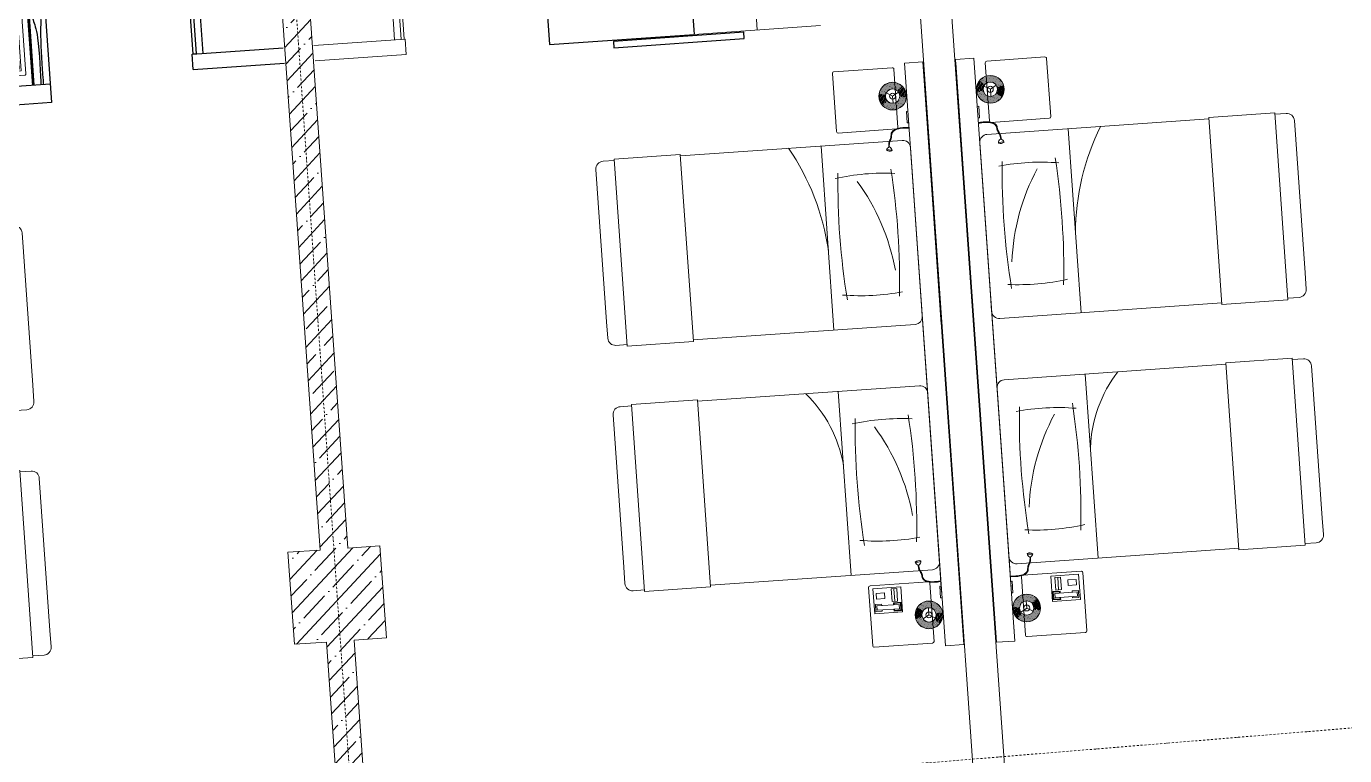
# Model space of a CAD drawing. Header units: millimetres. Extents: x -798 to 124478, y -405 to 121556.
# Drawn here: x 61324 to 69898, y 14113 to 18856 of the extents above; entities that cross this region are included whole.
import ezdxf

# ---------------------------------------------------------------- set-up
doc = ezdxf.new("R2010")
doc.units = ezdxf.units.MM
doc.set_wipeout_variables(frame=1)
doc.linetypes.add('CENTER', pattern=[2, 1.25, -0.25, 0.25, -0.25])
doc.linetypes.add('Strichpunkt', pattern=[25.4, 12.7, -6.35, 0, -6.35])
doc.layers.add('1', color=7, linetype='Continuous')
for name, color, linetype, lineweight in [('A-AXES', 40, 'CENTER', 5), ('A-Hatch', 253, 'Continuous', 9), ('A-WALL-BRCK', 5, 'Continuous', 9), ('LWA', 9, 'Continuous', 0), ('S-COLS+2', 20, 'Continuous', 15), ('S-WALL', 5, 'Continuous', 15), ('TC-EQUIPMENT', 251, 'Continuous', 0)]:
    doc.layers.add(name, color=color, linetype=linetype, lineweight=lineweight)
pattern_1 = [(0, (-128611.0993, 13100.188), (2.38125, 4.7625), [0, -4.7625])]
pattern_2 = [(0, (-128611.0993, 13100.1882), (1.5875, 3.175), [0, -3.175])]

# ---------------------------------------------------------------- blocks, each defined once
blk = doc.blocks.new('NC Night table')
blk.add_wipeout([(-199.9, -389.9), (-199.9, -10), (-198.9, -5.6), (-197.8, -3.7), (-197, -2.9), (-195.2, -1.5), (-192.3, -0.3), (-189.9, 0), (189.9, 0), (192.7, -0.4), (195.1, -1.4), (197, -2.9), (198.7, -5.2), (199.6, -7.3), (199.9, -10), (199.9, -389.9), (199.8, -391.7), (199, -394.1), (197, -397), (195, -398.5), (191.7, -399.7), (189.9, -399.9), (-189.9, -399.9), (-192, -399.7), (-194.5, -398.8), (-197, -397), (-198.9, -394.4), (-199.7, -392)])
for points in [[(-189.9, 0), (189.9, 0)], [(-199.9, -389.9), (-199.9, -10)], [(199.9, -389.9), (199.9, -10)], [(-189.9, -399.9), (189.9, -399.9)], [(-189.9, -399.9), (189.9, -399.9)]]:
    blk.add_lwpolyline(points)
for centre, start, end in [((-189.9, -10), 90, 180), ((189.9, -10), 0, 90), ((-189.9, -389.9), 180, 270), ((189.9, -389.9), 270, 0)]:
    blk.add_arc(centre, 10, start, end)
blk = doc.blocks.new('*U479')
at = {"transparency": 33554687}
blk.add_wipeout([(-1850, 0), (1950, 0), (1950, -120), (1635.9, -120), (1635.9, -130), (1560.9, -130), (1560.9, -120), (1400, -120), (1415.7, -122.5), (1427.5, -128.2), (1435.4, -134.6), (1442.5, -143.7), (1448, -156), (1450, -170), (1450, -1616.3), (1459.6, -1616.3), (1459.6, -2047.5), (1450, -2047.5), (1450, -2120.8), (1447.8, -2135.5), (1443.4, -2145.7), (1435.4, -2156.2), (1423.9, -2164.8), (1409.4, -2169.9), (1400, -2170.8), (300, -2170.8), (277, -2165.2), (264.6, -2156.2), (258.3, -2148.5), (252.2, -2135.4), (250, -2120.8), (250, -2047.5), (240.4, -2047.5), (240.4, -1616.3), (250, -1616.3), (250, -170), (252, -156.1), (256.2, -145.8), (262.8, -136.6), (264.6, -134.6), (272.2, -128.5), (282.6, -123.1), (294.5, -120.3), (300, -120), (-200, -120), (-185, -122.3), (-173.7, -127.4), (-164.6, -134.6), (-158.7, -141.8), (-154.1, -150.2), (-150, -170), (-150, -1616.3), (-140.4, -1616.3), (-140.4, -2047.5), (-150, -2047.5), (-150, -2120.8), (-151.7, -2133.9), (-156, -2144.5), (-164.6, -2156.2), (-173.1, -2163), (-185.1, -2168.6), (-200, -2170.8), (-1300, -2170.8), (-1313.7, -2168.9), (-1325.1, -2164.1), (-1335.4, -2156.2), (-1342.9, -2146.5), (-1347, -2137.8), (-1350, -2120.8), (-1350, -2047.5), (-1359.6, -2047.5), (-1359.6, -1616.3), (-1350, -1616.3), (-1350, -170), (-1349.4, -162.3), (-1346.1, -150.6), (-1341.5, -142.1), (-1335.4, -134.6), (-1327.6, -128.3), (-1319.2, -123.9), (-1300, -120), (-1460.9, -120), (-1460.9, -130), (-1535.9, -130), (-1535.9, -120), (-1850, -120)], dxfattribs=at)
for p, q in [((-1850, 0), (1950, 0)), ((-1850, 0), (-1850, -120)), ((239.8, 0), (1928.4, 0)), ((1950, -120), (1950, 0)), ((-1850, -120), (1950, -120)), ((1400, -120), (-1376.1, -120)), ((-150, -1616.3), (-150, -170)), ((1450, -1616.3), (1450, -170)), ((-150, -699.1), (-1350, -699.1)), ((1450, -699.1), (250, -699.1))]:
    blk.add_line(p, q, dxfattribs=at)
at = {"color": 1, "transparency": 33554687}
for p, q in [((-1850, -120), (-1756.1, -120)), ((1425.9, -120), (-1499.9, -120)), ((-140.4, -1616.3), (-1359.6, -1616.3)), ((-1359.6, -2047.5), (-1359.6, -1616.3)), ((-140.4, -2047.5), (-140.4, -1616.3)), ((1459.6, -1616.3), (240.4, -1616.3)), ((240.4, -2047.5), (240.4, -1616.3)), ((1459.6, -2047.5), (1459.6, -1616.3)), ((-140.4, -2047.5), (-1359.6, -2047.5)), ((1459.6, -2047.5), (240.4, -2047.5))]:
    blk.add_line(p, q, dxfattribs=at)
at = {"color": 9, "transparency": 33554687}
for p, q in [((-1535.9, -130), (-1535.9, -120)), ((-1460.9, -130), (-1535.9, -130)), ((-1460.9, -120), (-1460.9, -130)), ((1560.9, -120), (1560.9, -130)), ((1560.9, -130), (1635.9, -130)), ((1635.9, -130), (1635.9, -120))]:
    blk.add_line(p, q, dxfattribs=at)
at = {"transparency": 33554687}
for points in [[(-1350, -1616.3), (-1350, -170, -0.414214), (-1300, -120), (-1193.7, -120)], [(250, -1616.3), (250, -170, -0.414214), (300, -120), (406.3, -120)], [(-1350, -2047.5), (-1350, -2120.8, 0.414214), (-1300, -2170.8), (-1193.7, -2170.8)], [(-150, -2047.5), (-150, -2120.8, -0.414214), (-200, -2170.8), (-1193.7, -2170.8)], [(250, -2047.5), (250, -2120.8, 0.414214), (300, -2170.8), (406.3, -2170.8)], [(1450, -2047.5), (1450, -2120.8, -0.414214), (1400, -2170.8), (406.3, -2170.8)]]:
    blk.add_lwpolyline(points, format="xyb", dxfattribs=at)
for centre, radius, start, end in [((-200, -170), 50, 0, 90), ((1400, -170), 50, 0, 90), ((-1287.7, -269.4), 29, 90.06427, 152.43408), ((-1285.1, -249.5), 29, 192.86047, 255.23028), ((-1241.2, -265.1), 53, 152.86536, 192.51756), ((-1322.7, -254.6), 37.9, 322.59625, 20.41572), ((1422.7, -254.6), 37.9, 159.58428, 217.40375), ((1387.7, -269.4), 29, 27.56592, 89.93573), ((1341.2, -265.1), 53, 347.48244, 27.13464), ((1385.1, -249.5), 29, 284.76972, 347.13953), ((-722.9, -1558.9), 865, 48.52621, 83.74267), ((652.5, -2273.4), 1578.8, 59.6604, 85.68076)]:
    blk.add_arc(centre, radius, start, end, dxfattribs=at)
at = {"color": 9, "transparency": 33554687}
for centre, radius, start, end in [((-728.4, -4972.4), 4732.5, 85.20447, 95.24241), ((328.4, -407.2), 1471.4, 173.33743, 188.58886), ((-1822.5, -403.6), 1471.4, 351.41114, 6.66257), ((871.6, -4972.4), 4732.5, 85.20447, 95.24241), ((1928.4, -407.2), 1471.4, 173.33743, 188.58886), ((-222.5, -403.6), 1471.4, 351.41114, 6.66257), ((-1147.8, -1679.3), 1415, 57.91037, 83.52699), ((452.2, -1679.3), 1415, 57.91037, 83.52699), ((-728.4, 4114), 4732.5, 264.75759, 274.79553), ((871.6, 4114), 4732.5, 264.75759, 274.79553)]:
    blk.add_arc(centre, radius, start, end, dxfattribs=at)
at = {"transparency": 33554687}
for points, knots in [([(1530, -120), (1530.4, -124.6), (1530.9, -129.2), (1531.7, -139.3), (1532.1, -144.8), (1532.3, -153.7), (1532.4, -156.9), (1532.3, -163.1), (1532.2, -166.1), (1531.9, -172.1), (1531.6, -175.1), (1530.7, -184.4), (1529.8, -190.7), (1527.1, -202.8), (1525.3, -208.7), (1521.3, -217.8), (1519.5, -221.2), (1515.1, -227.4), (1512.6, -230.2), (1508.3, -233.7), (1506.6, -234.8), (1503.6, -236.5), (1502.3, -237.1), (1500.3, -237.8), (1499.6, -238.1), (1498.3, -238.5), (1497.6, -238.7), (1495.5, -239.2), (1494.2, -239.4), (1490.2, -240.1), (1487.7, -240.4), (1482.7, -240.9), (1480.2, -241.2), (1476.8, -241.8), (1475.8, -242), (1474.1, -242.4), (1473.3, -242.6), (1471.8, -243.1), (1471, -243.3), (1468.8, -244.2), (1467.3, -244.8), (1463.2, -246.7), (1460.6, -248.2), (1455.2, -251), (1452.4, -252.5), (1448.7, -254.2), (1447.8, -254.5), (1446.2, -255.1), (1445.3, -255.5), (1442.8, -256.3), (1441.1, -256.8), (1436, -258.2), (1432.6, -258.9), (1423.3, -260.3), (1417.5, -260.7), (1411.8, -261.1)], [0.408946, 0.408946, 0.408946, 0.408946, 14.893019, 14.893019, 31.538449, 31.538449, 40.753928, 40.753928, 48.699197, 48.699197, 56.644465, 56.644465, 72.535003, 72.535003, 88.42554, 88.42554, 99.093384, 99.093384, 109.761227, 109.761227, 115.432916, 115.432916, 119.531491, 119.531491, 121.526995, 121.526995, 123.5225, 123.5225, 127.513508, 127.513508, 134.907916, 134.907916, 142.302325, 142.302325, 145.600302, 145.600302, 148.209925, 148.209925, 150.819548, 150.819548, 156.038795, 156.038795, 165.123981, 165.123981, 174.209168, 174.209168, 176.741836, 176.741836, 179.274504, 179.274504, 184.33984, 184.33984, 194.470511, 194.470511, 211.322731, 211.322731, 211.322731, 211.322731]), ([(1526, -120), (1527.4, -134.8), (1531.1, -172.8), (1518.1, -238.4), (1470.9, -235.7), (1445.9, -253.9), (1424.9, -256.2), (1413.2, -257)], [0, 0, 0, 0, 46.823747, 120.081065, 147.046858, 175.246216, 209.640454, 209.640454, 209.640454, 209.640454])]:
    blk.add_open_spline(points, degree=3, knots=knots, dxfattribs=at)
at = {"transparency": 33554687, "xscale": -1}
blk.add_blockref('NC Night table', (-1626, -191.8), dxfattribs=at)
at = {"transparency": 33554687}
h = blk.add_hatch(dxfattribs=at)
h.set_pattern_fill('DOTS', color=9, scale=2, style=0)
h.set_pattern_definition(pattern_2)
h.paths.add_polyline_path([(-1688, -212.4, -0.205293), (-1673.4, -178.6), (-1703.3, -147.2, 0.205293), (-1731.2, -212.4, 0.349325), (-1661.4, -300.1), (-1651.7, -258, -0.349325)])
h = blk.add_hatch(dxfattribs=at)
h.set_pattern_fill('DOTS', color=9, scale=3, style=0)
h.set_pattern_definition(pattern_1)
h.paths.add_polyline_path([(-1703.3, -147.2), (-1673.4, -178.6, -0.227785), (-1634.9, -166.1), (-1629.9, -123.1, 0.225319)])
h = blk.add_hatch(dxfattribs=at)
h.set_pattern_fill('DOTS', color=9, scale=2, style=0)
h.set_pattern_definition(pattern_2)
h.paths.add_polyline_path([(-1629.9, -123.1), (-1634.9, -166.1, -0.37521), (-1594.5, -212.4, -0.229255), (-1612.2, -249.1), (-1586, -283.5, 0.231726), (-1551.2, -212.4, 0.377888)])
h = blk.add_hatch(dxfattribs=at)
h.set_pattern_fill('DOTS', color=9, scale=3, style=0)
h.set_pattern_definition(pattern_1)
h.paths.add_polyline_path([(-1612.2, -249.1, -0.227785), (-1651.7, -258), (-1661.4, -300.1, 0.225319), (-1586, -283.5)])
at = {"color": 1, "transparency": 33554687}
for points in [[(-1641.2, -212.4), (-1665.1, -172.2)], [(-1664.8, -252.8), (-1641.2, -212.4)], [(-1641.2, -212.4), (-1594.5, -212.4)]]:
    blk.add_lwpolyline(points, dxfattribs=at)
for radius in [90, 90, 46.7, 19.4]:
    blk.add_circle((-1641.2, -212.4), radius, dxfattribs=at)
at = {"transparency": 33554687}
for points, knots in [([(-1430, -120), (-1430.4, -124.6), (-1430.9, -129.2), (-1431.7, -139.3), (-1432.1, -144.8), (-1432.3, -153.7), (-1432.4, -156.9), (-1432.3, -163.1), (-1432.2, -166.1), (-1431.9, -172.1), (-1431.6, -175.1), (-1430.7, -184.4), (-1429.8, -190.7), (-1427.1, -202.8), (-1425.3, -208.7), (-1421.3, -217.8), (-1419.5, -221.2), (-1415.1, -227.4), (-1412.6, -230.2), (-1408.3, -233.7), (-1406.6, -234.8), (-1403.6, -236.5), (-1402.3, -237.1), (-1400.3, -237.8), (-1399.6, -238.1), (-1398.3, -238.5), (-1397.6, -238.7), (-1395.5, -239.2), (-1394.2, -239.4), (-1390.2, -240.1), (-1387.7, -240.4), (-1382.7, -240.9), (-1380.2, -241.2), (-1376.8, -241.8), (-1375.8, -242), (-1374.1, -242.4), (-1373.3, -242.6), (-1371.8, -243.1), (-1371, -243.3), (-1368.8, -244.2), (-1367.3, -244.8), (-1363.2, -246.7), (-1360.6, -248.2), (-1355.2, -251), (-1352.4, -252.5), (-1348.7, -254.2), (-1347.8, -254.5), (-1346.2, -255.1), (-1345.3, -255.5), (-1342.8, -256.3), (-1341.1, -256.8), (-1336, -258.2), (-1332.6, -258.9), (-1323.3, -260.3), (-1317.5, -260.7), (-1311.8, -261.1)], [0.408946, 0.408946, 0.408946, 0.408946, 14.893019, 14.893019, 31.538449, 31.538449, 40.753928, 40.753928, 48.699197, 48.699197, 56.644465, 56.644465, 72.535003, 72.535003, 88.42554, 88.42554, 99.093384, 99.093384, 109.761227, 109.761227, 115.432916, 115.432916, 119.531491, 119.531491, 121.526995, 121.526995, 123.5225, 123.5225, 127.513508, 127.513508, 134.907916, 134.907916, 142.302325, 142.302325, 145.600302, 145.600302, 148.209925, 148.209925, 150.819548, 150.819548, 156.038795, 156.038795, 165.123981, 165.123981, 174.209168, 174.209168, 176.741836, 176.741836, 179.274504, 179.274504, 184.33984, 184.33984, 194.470511, 194.470511, 211.322731, 211.322731, 211.322731, 211.322731]), ([(-1426, -120), (-1426.4, -124.7), (-1426.9, -129.5), (-1427.6, -138.2), (-1427.9, -142.1), (-1428.2, -149.6), (-1428.3, -153.3), (-1428.3, -159.8), (-1428.3, -162.5), (-1428.1, -168.2), (-1427.9, -171.1), (-1427.5, -176.9), (-1427.2, -179.9), (-1425.7, -191), (-1424.1, -199.1), (-1419.1, -213.9), (-1415.7, -220.5), (-1409.9, -227), (-1408.5, -228.4), (-1405.6, -230.7), (-1404.1, -231.6), (-1401.6, -233), (-1400.6, -233.4), (-1397.5, -234.6), (-1395.2, -235.2), (-1391, -235.9), (-1389.1, -236.2), (-1385.2, -236.6), (-1383.3, -236.8), (-1379.3, -237.3), (-1377.4, -237.6), (-1374.5, -238.2), (-1373.6, -238.4), (-1371.8, -238.9), (-1370.9, -239.2), (-1369.1, -239.8), (-1368.2, -240.1), (-1364.9, -241.4), (-1362.5, -242.6), (-1357.9, -245.1), (-1355.5, -246.3), (-1350.9, -248.8), (-1348.5, -249.9), (-1343.7, -251.8), (-1341.2, -252.7), (-1336.2, -254), (-1333.6, -254.6), (-1324.7, -256.1), (-1318.3, -256.7), (-1311.7, -257.1), (-1311.6, -257.1), (-1311.5, -257.1)], [0, 0, 0, 0, 14.994783, 14.994783, 27.011933, 27.011933, 37.761453, 37.761453, 45.515298, 45.515298, 53.269144, 53.269144, 61.022989, 61.022989, 82.389762, 82.389762, 103.756534, 103.756534, 110.162663, 110.162663, 115.905696, 115.905696, 119.508232, 119.508232, 126.713306, 126.713306, 132.501218, 132.501218, 138.28913, 138.28913, 144.077042, 144.077042, 146.875499, 146.875499, 149.673956, 149.673956, 152.472413, 152.472413, 160.360941, 160.360941, 168.249469, 168.249469, 176.137996, 176.137996, 184.026524, 184.026524, 191.915051, 191.915051, 211.08036, 211.08036, 211.322731, 211.322731, 211.322731, 211.322731])]:
    blk.add_open_spline(points, degree=3, knots=knots, dxfattribs=at)
blk.add_blockref('NC Night table', (1726.1, -191.8), dxfattribs=at)
at = {"color": 1, "transparency": 33554687}
blk.add_wipeout([(-1610.5, -382.8), (-1445.9, -382.8), (-1445.9, -564.2), (-1610.5, -564.2)], dxfattribs=at)
at = {"transparency": 33554687}
h = blk.add_hatch(dxfattribs=at)
h.set_pattern_fill('DOTS', color=9, scale=2, style=0)
h.set_pattern_definition(pattern_2)
h.paths.add_polyline_path([(1729.9, -123.1), (1734.9, -166.1, 0.37521), (1694.5, -212.4, 0.229255), (1712.2, -249.1), (1686, -283.5, -0.231726), (1651.2, -212.4, -0.377888)])
h = blk.add_hatch(dxfattribs=at)
h.set_pattern_fill('DOTS', color=9, scale=3, style=0)
h.set_pattern_definition(pattern_1)
h.paths.add_polyline_path([(1803.3, -147.2), (1773.4, -178.6, 0.227785), (1734.9, -166.1), (1729.9, -123.1, -0.225319)])
h = blk.add_hatch(dxfattribs=at)
h.set_pattern_fill('DOTS', color=9, scale=2, style=0)
h.set_pattern_definition(pattern_2)
h.paths.add_polyline_path([(1788, -212.4, 0.205293), (1773.4, -178.6), (1803.3, -147.2, -0.205293), (1831.2, -212.4, -0.349325), (1761.4, -300.1), (1751.7, -258, 0.349325)])
h = blk.add_hatch(dxfattribs=at)
h.set_pattern_fill('DOTS', color=9, scale=3, style=0)
h.set_pattern_definition(pattern_1)
h.paths.add_polyline_path([(1712.2, -249.1, 0.227785), (1751.7, -258), (1761.4, -300.1, -0.225319), (1686, -283.5)])
at = {"color": 1, "transparency": 33554687}
blk.add_line((-1537.6, -427.8), (-1455.5, -427.8), dxfattribs=at)
for points in [[(1741.2, -212.4), (1694.5, -212.4)], [(1741.2, -212.4), (1765.1, -172.2)], [(1764.8, -252.8), (1741.2, -212.4)], [(-1587.7, -437.2), (-1600.4, -437.2), (-1600.4, -385.7), (-1546.6, -385.7), (-1546.6, -437.2), (-1559.7, -437.2)], [(-1587.7, -432.6), (-1596.8, -432.6), (-1596.8, -391.9), (-1551.1, -391.9), (-1551.1, -432.6), (-1559.7, -432.6)], [(-1559.7, -514.8), (-1550.6, -514.8), (-1550.6, -555.5), (-1596.3, -555.5), (-1596.3, -514.8), (-1587.7, -514.8)]]:
    blk.add_lwpolyline(points, dxfattribs=at)
for points in [[(-1610.5, -382.8), (-1445.9, -382.8), (-1445.9, -564.2), (-1610.5, -564.2)], [(-1587.7, -400.9), (-1559.7, -400.9), (-1559.7, -546.5), (-1587.7, -546.5)], [(-1537.6, -409.8), (-1455.5, -409.8), (-1455.5, -445.9), (-1537.6, -445.9)], [(-1514.5, -491.6), (-1477.8, -491.6), (-1477.8, -546.1), (-1514.5, -546.1)]]:
    blk.add_lwpolyline(points, close=True, dxfattribs=at)
for radius in [90, 90, 46.7, 19.4]:
    blk.add_circle((1741.2, -212.4), radius, dxfattribs=at)
blk = doc.blocks.new('bathtub_700073')
for p, q in [((-1520, 303), (-1520, -303)), ((-1483.6, 250), (-1517.9, 307.9)), ((-1513, 310), (-7, 310)), ((-2.1, 307.9), (-62.1, 247.9)), ((0, 303), (0, -303)), ((-1483.6, 250), (-67, 250)), ((-1483.6, 250), (-1231.3, 197.6)), ((-1233, 193), (-1233, -193)), ((-158, 200), (-1226, 200)), ((-315, 183), (-315, -183)), ((-170, 188), (-310, 188)), ((-165, 183), (-165, -183)), ((-62.1, 247.9), (-153.6, 197.4)), ((-153, 195), (-153, -195)), ((-60, 243), (-60, -243)), ((-1483.6, -250), (-1517.9, -307.9)), ((-1231.8, -197), (-1483.6, -250)), ((-1483.6, -250), (-67, -250)), ((-158, -200), (-1226, -200)), ((-170, -188), (-310, -188)), ((-62.1, -247.9), (-153.6, -197.4)), ((-2.1, -307.9), (-62.1, -247.9)), ((-1513, -310), (-7, -310)), ((-670, -269.4), (-850, -269.4)), ((-850, -269.4), (-850, -290.6)), ((-670, -290.6), (-850, -290.6)), ((-762.8, -273.6), (-844.8, -273.6)), ((-844.8, -273.6), (-844.8, -278.5)), ((-841.9, -278.5), (-844.8, -278.5)), ((-844.8, -286.4), (-844.8, -281.5)), ((-841.9, -281.5), (-844.8, -281.5)), ((-762.8, -286.4), (-844.8, -286.4)), ((-762.8, -275.4), (-841.9, -275.4)), ((-841.9, -278.5), (-841.9, -275.4)), ((-841.9, -281.5), (-841.9, -284.6)), ((-762.8, -284.6), (-841.9, -284.6)), ((-762.8, -273.6), (-762.8, -275.4)), ((-762.8, -286.4), (-762.8, -284.6)), ((-757.2, -273.6), (-675.2, -273.6)), ((-757.2, -273.6), (-757.2, -275.4)), ((-757.2, -275.4), (-678.1, -275.4)), ((-757.2, -284.6), (-678.1, -284.6)), ((-757.2, -286.4), (-757.2, -284.6)), ((-757.2, -286.4), (-675.2, -286.4)), ((-678.1, -278.5), (-678.1, -275.4)), ((-678.1, -278.5), (-675.2, -278.5)), ((-678.1, -281.5), (-675.2, -281.5)), ((-678.1, -281.5), (-678.1, -284.6)), ((-675.2, -273.6), (-675.2, -278.5)), ((-675.2, -286.4), (-675.2, -281.5)), ((-670, -269.4), (-670, -290.6))]:
    blk.add_line(p, q)
blk.add_lwpolyline([(40, 343, 0.414214), (33, 350), (-1553, 350, 0.414214), (-1560, 343), (-1560, -343, 0.414214), (-1553, -350), (33, -350, 0.414214), (40, -343)], format="xyb", close=True)
blk.add_lwpolyline([(10, 320), (-1530, 320), (-1530, -320), (10, -320)], close=True)
for centre, radius, start, end in [((-1513, 303), 7, 90, 180), ((-7, 303), 7, 0, 90), ((-1226, 193), 7, 90, 180), ((-310, 183), 5, 90, 180), ((-170, 183), 5, 0, 90), ((-158, 195), 5, 0, 90), ((-67, 243), 7, 0, 90), ((-1226, -193), 7, 180, 270), ((-310, -183), 5, 180, 270), ((-170, -183), 5, 270, 0), ((-158, -195), 5, 270, 0), ((-67, -243), 7, 270, 0), ((-1513, -303), 7, 180, 270), ((-7, -303), 7, 270, 0)]:
    blk.add_arc(centre, radius, start, end)
blk = doc.blocks.new('bathtub_shower-system_wall')
at = {"layer": 'LWA'}
for p, q in [((9, 13.2), (225.9, 29.3)), ((10.9, -11.7), (227.8, 4.4))]:
    blk.add_line(p, q, dxfattribs=at)
for points in [[(-20.8, 279.2), (-10.8, 280), (1.8, 110.4), (-8.2, 109.7)], [(-7.1, 230.1), (7.9, 231.2), (13.1, 161.4), (-1.9, 160.3)], [(-2.8, 37.4), (7.2, 38.1), (12.8, -36.7), (2.8, -37.4)], [(8.1, 25.7), (13.1, 26), (16.8, -23.8), (11.8, -24.2)]]:
    blk.add_lwpolyline(points, dxfattribs=at)
blk.add_arc((226.9, 16.9), 12.5, 274.25, 94.25, dxfattribs=at)
blk = doc.blocks.new('fjysd')
at = {"extrusion": (0, 0, -1), "xscale": -1, "zscale": -1, "rotation": 94.25000000005893}
blk.add_blockref('bathtub_shower-system_wall', (-23175.9, 17581), dxfattribs=at)
at = {"layer": 'LWA', "extrusion": (0, 0, -1), "xscale": -1, "zscale": -1, "rotation": 270}
blk.add_blockref('bathtub_700073', (-23175.9, 17441), dxfattribs=at)
blk = doc.blocks.new('uuuuui8')
for p, q in [((1306441, -2602033.8), (1307380.7, -2601967.9)), ((1306582.4, -2604050.2), (1306441, -2602033.8)), ((1306449.4, -2602153.5), (1307389.1, -2602087.6)), ((1306690.6, -2603942.3), (1306564.6, -2602145.4)), ((1305519.2, -2602248.8), (1304925.9, -2602290.4)), ((1305526.2, -2602348.6), (1304932.9, -2602390.2)), ((1305492.3, -2602852.2), (1305457.4, -2602353.4))]:
    blk.add_line(p, q)
at = {"color": 9}
for p, q in [((1306680.6, -2603943), (1306554.6, -2602146.1)), ((1306685.6, -2603942.7), (1306559.6, -2602145.8)), ((1306690.6, -2603942.3), (1306564.6, -2602145.4))]:
    blk.add_line(p, q, dxfattribs=at)
blk.add_lwpolyline([(1305519.2, -2602248.8), (1305526.2, -2602348.6)])
blk.add_lwpolyline([(1305573, -2603392), (1305499.9, -2602350.4), (1305519.9, -2602349), (1305592.9, -2603390.6)], close=True)
for points, knots in [([(1306593.9, -2603949.1), (1306590, -2603935.4), (1306586.8, -2603898.8), (1306589.3, -2603837.2), (1306581.5, -2603761.1), (1306576.6, -2603675.8), (1306569.3, -2603595.2), (1306553.5, -2603529.4), (1306544, -2603471.3), (1306573.8, -2603420.7), (1306558.4, -2603365.6), (1306545.8, -2603316.1), (1306538.7, -2603266.7), (1306561.4, -2603206), (1306540.6, -2603125.7), (1306545.5, -2603025.4), (1306534.8, -2602922.3), (1306528.8, -2602821.9), (1306521.6, -2602727), (1306516.8, -2602642.9), (1306508.2, -2602564.1), (1306516.5, -2602472), (1306498.5, -2602218.5), (1306494.6, -2602163), (1306493.7, -2602150.4)], [109.501433, 109.501433, 109.501433, 109.501433, 152.322748, 217.701907, 295.188256, 380.831065, 474.719115, 536.434544, 585.373309, 646.004611, 699.17838, 748.792999, 801.809965, 844.390021, 938.18935, 1040.22671, 1146.260701, 1248.216431, 1342.015701, 1431.73677, 1501.066658, 1578.981671, 1708.055911, 1745.911856, 1745.911856, 1745.911856, 1745.911856]), ([(1306620.2, -2603947.3), (1306614.1, -2603936.3), (1306596.1, -2603899.8), (1306601.9, -2603814.8), (1306592.6, -2603717.2), (1306613.9, -2603615.6), (1306604.6, -2603520.4), (1306578.9, -2603421.3), (1306573.6, -2603306.3), (1306578, -2603185.3), (1306561.6, -2603064.4), (1306570.4, -2602963.4), (1306573.3, -2602876), (1306576.2, -2602794.1), (1306579.1, -2602712.3), (1306574.4, -2602635.8), (1306560.7, -2602563.8), (1306523.9, -2602482.4), (1306511.8, -2602200.5), (1306510, -2602149.3)], [130.789624, 130.789624, 130.789624, 130.789624, 168.16012, 253.802929, 376.421741, 463.606115, 561.483644, 660.123764, 770.235956, 905.064759, 1023.33347, 1134.124081, 1207.984505, 1285.89946, 1380.053106, 1453.461253, 1515.176741, 1599.254476, 1717.222041, 1717.222041, 1717.222041, 1717.222041])]:
    blk.add_open_spline(points, degree=3, knots=knots, dxfattribs=at)
at = {"extrusion": (0, 0, -1), "zscale": -1, "rotation": 355.9882622135246}
blk.add_blockref('fjysd', (-1331298.2, -2618005), dxfattribs=at)
at = {"layer": 'LWA', "rotation": 274.0117377864754}
blk.add_blockref('*U479', (1308699.5, -2599637.7), dxfattribs=at)
blk = doc.blocks.new('A$C5AFB0490')
at = {"transparency": 33554687}
for p, q in [((2620.6, 3024.4), (1678.6, 3024.4)), ((1678.6, 2904.4), (1678.6, 3024.4)), ((2620.6, 1003.1), (2620.6, 3024.4))]:
    blk.add_line(p, q, dxfattribs=at)
blk.add_lwpolyline([(1354.7, 3033), (2204.7, 3033), (2204.7, 3075), (1354.7, 3075)], close=True, dxfattribs=at)
at = {"layer": 'TC-EQUIPMENT', "transparency": 33554687}
for p, q in [((1678.6, 3024.4), (854.5, 3024.4)), ((1266.5, 3024.4), (1266.5, 400)), ((3555.2, 3024.4), (4150, 3024.4)), ((1678.6, 1103.1), (1678.6, 2994.4)), ((3555.2, 2924.4), (4150, 2924.4)), ((3624.2, 2424.4), (3624.2, 2924.4))]:
    blk.add_line(p, q, dxfattribs=at)
blk.add_lwpolyline([(3555.2, 3024.4), (3555.2, 2924.4)], dxfattribs=at)
blk.add_lwpolyline([(3581.5, 1880.3), (3581.5, 2924.4), (3561.5, 2924.4), (3561.5, 1880.3)], close=True, dxfattribs=at)
at = {"layer": 'LWA', "color": 0, "transparency": 33554687, "xscale": -1, "rotation": 90}
blk.add_blockref('*U479', (206.3, 5256.7), dxfattribs=at)
blk = doc.blocks.new('оси 2')
at = {"layer": 'A-AXES', "linetype": 'Strichpunkt', "transparency": 33554687}
for p, q in [((2221522.3, -2400760.3), (2223492.1, -2428847.3)), ((2166716.7, -2424481.1), (2276875.3, -2415426))]:
    blk.add_line(p, q, dxfattribs=at)

msp = doc.modelspace()

# ---------------------------------------------------------------- block references
at = {"xscale": -1, "rotation": 184.0117377911333}
msp.add_blockref('A$C5AFB0490', (66930.2, 21924.7), dxfattribs=at)
at = {"layer": '1', "rotation": 180.0000000036256}
msp.add_blockref('uuuuui8', (1367927.8, -2583673.1), dxfattribs=at)

# ---------------------------------------------------------------- next in the draw order: block references
at = {"rotation": 184.011737791016}
msp.add_blockref('A$C5AFB0490', (67129.8, 21938.7), dxfattribs=at)

# ---------------------------------------------------------------- next in the draw order: hatches: boundary and pattern name
at = {"layer": 'A-Hatch'}
h = msp.add_hatch(dxfattribs=at)
h.set_pattern_fill('ANSI35', color=256, scale=25, angle=-177.93393, style=0)
h.set_pattern_definition([(227.066067, (-46077.4, -650647.46), (116.227165, -108.13329), []), (227.066067, (-46189.57, -650651.51), (116.227165, -108.13329), [198.4375, -39.6875, 0, -39.6875])])
h.paths.add_polyline_path([(63210.6, 21362.8), (63252.5, 20764.4), (63042.4, 20749.7), (63414.2, 15462.7), (63623.3, 15477.4), (63664.8, 14882.4), (63455.5, 14864.1), (63601.7, 12779.3), (64311.9, 12854.1), (64332.5, 12655.2), (62685.6, 12481.7), (62664.6, 12680.6), (63422.6, 12760.5), (63276.2, 14851.5), (63066.8, 14836.9), (63024.8, 15435.4), (63233.8, 15450.1), (62862.9, 20737.1), (62654, 20722.4), (62612.1, 21321), (62821.5, 21335.7), (62787, 21834.8), (62966.3, 21847.4), (63001, 21348.2)])

# ---------------------------------------------------------------- next in the draw order: linework, layer by layer
at = {"layer": 'A-WALL-BRCK', "ltscale": 5, "transparency": 33554687}
for p, q in [((66958.3, 21490.6), (67548.6, 13073)), ((67162.8, 21505), (67753, 13089.4))]:
    msp.add_line(p, q, dxfattribs=at)
at = {"layer": 'S-COLS+2'}
for points in [[(63424.6, 12734.9), (63276.2, 14851.5), (63066.8, 14836.9), (63024.8, 15435.4), (63234.2, 15450.1)], [(63413.8, 15462.7), (63623.3, 15477.4), (63665.3, 14878.8), (63455.5, 14864.1)]]:
    msp.add_lwpolyline(points, dxfattribs=at)
at = {"layer": 'S-WALL', "ltscale": 5, "transparency": 33554687}
for points in [[(63234.2, 15450.1), (62862.8, 20737.1)], [(63042.4, 20749.7), (63413.8, 15462.7), (63413.8, 15462.7)], [(63455.5, 14864.1), (63604, 12749.8), (63424.6, 12734.9)]]:
    msp.add_lwpolyline(points, dxfattribs=at)

# ---------------------------------------------------------------- next in the draw order: block references
msp.add_blockref('оси 2', (-2159419.1, 2433624.2))

doc.saveas('drawing.dxf')
